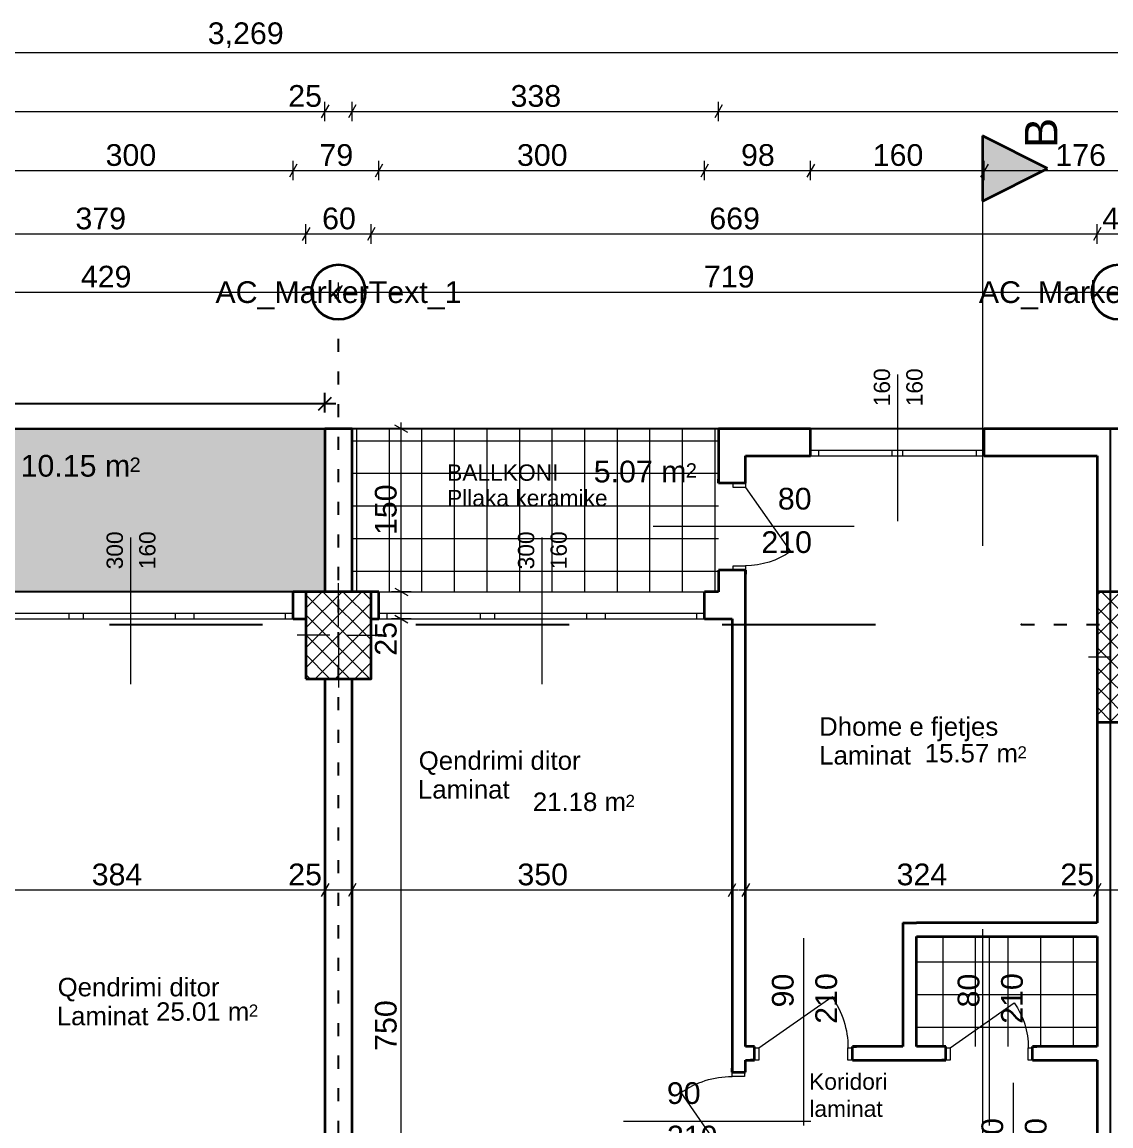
# Model space of a CAD drawing. Header units: centimetres. Extents: x 765 to 25620, y 224160 to 230516.
# Drawn here: x 2526 to 3528, y 229500 to 230516 of the extents above; entities that cross this region are included whole.
import ezdxf
from ezdxf.enums import TextEntityAlignment as Align

# ---------------------------------------------------------------- set-up
doc = ezdxf.new("R2010")
doc.units = ezdxf.units.CM
doc.header["$MEASUREMENT"] = 0
for name, pattern in [('ACAD_ISO03W100', [30, 12, -18]), ('Dot & Dashed', [670.277762, 317.5, -176.388889, 0, -176.388874]), ('Small Dashed', [282.222222, 141.111111, -141.111111])]:
    doc.linetypes.add(name, pattern=pattern)
for name, color, linetype, lineweight in [('0_Pen_No__101', 252, 'Continuous', 13), ('ARCHICAD Door Markers_Pen_No__1', 7, 'Continuous', 13), ('ARCHICAD Door Markers_Pen_No__7', 7, 'Continuous', 35), ('ARCHICAD Doors_Pen_No__27', 7, 'Continuous', 35), ('ARCHICAD Window Markers_Pen_No__1', 7, 'Continuous', 13), ('ARCHICAD Window Markers_Pen_No__7', 7, 'Continuous', 35), ('ARCHICAD Windows_Pen_No__27', 7, 'Continuous', 35), ('Structural - Bearing_Pen_No__20', 1, 'Continuous', 0), ('Structural - Bearing_Pen_No__21', 7, 'Continuous', 35), ('Structural - Bearing_Pen_No__27', 7, 'Continuous', 35), ('Structural - Shear_Pen_No__1', 7, 'Continuous', 13), ('Structural - Shear_Pen_No__7', 7, 'Continuous', 35)]:
    doc.layers.add(name, color=color, linetype=linetype, lineweight=lineweight)
for name, color, linetype, lineweight, true_color in [('0_Pen_No__8', 7, 'Continuous', 35, 0xa80f02), ('Annotation - Text_Pen_No__8', 7, 'Continuous', 35, 0xa80f02), ('ARCHICAD Doors_Pen_No__23', 7, 'Continuous', 20, 0xff6600), ('ARCHICAD Doors_Pen_No__3', 7, 'Continuous', 18, 0xff6600), ('ARCHICAD Windows_Pen_No__23', 7, 'Continuous', 20, 0xff6600), ('ARCHICAD Windows_Pen_No__3', 7, 'Continuous', 18, 0xff6600), ('Marker - Section_Pen_No__25', 7, 'Continuous', 35, 0x40a5ff), ('Marker - Section_Pen_No__85', 7, 'Continuous', 20, 0x80c2ff), ('Structural - Shear_Pen_No__58', 7, 'Continuous', 25, 0xdf0000)]:
    doc.layers.add(name, color=color, linetype=linetype, lineweight=lineweight, true_color=true_color)
for name, color, linetype in [('ARCHICAD Door Markers', 7, 'Continuous'), ('ARCHICAD Doors', 7, 'Continuous'), ('ARCHICAD Window Markers', 7, 'Continuous'), ('ARCHICAD Windows', 7, 'Continuous'), ('Dimensioning - General', 7, 'Continuous'), ('Structural - Bearing', 7, 'Continuous')]:
    doc.layers.add(name, color=color, linetype=linetype)
doc.styles.add('GENERATED_STYLE_1', font='arial.ttf')
doc.styles.get("Standard").update_dxf_attribs({"font": 'arial.ttf'})
doc.dimstyles.get("Standard").update_dxf_attribs({"dimtxt": 20, "dimasz": 12, "dimexe": 10, "dimexo": 15, "dimgap": 5, "dimtad": 1, "dimdec": 0, "dimzin": 0, "dimdsep": 46, "dimtxsty": 'Standard', "dimblk": 'OBLIQUE', "dimcen": 9, "dimdle": 10, "dimadec": 0, "dimazin": 0, "dimtfac": 1, "dimtdec": 0, "dimtofl": 0, "dimtmove": 0, "dimatfit": 3, "dimfxl": 1, "dimtolj": 1, "dimtzin": 0, "dimarcsym": 0})
pattern_1 = [(45, (1303.923, 207240.939), (-9.192388, 9.192388), []), (135, (1303.923, 207240.939), (9.192388, 9.192388), [])]

# ---------------------------------------------------------------- blocks, each defined once
blk = doc.blocks.new('Door 22_5')
at = {"layer": 'ARCHICAD Doors_Pen_No__23', "color": 30, "linetype": 'Continuous', "lineweight": 20, "true_color": 0xff6600}
for p, q in [((-360, 0), (-400, 0)), ((-400, 0), (-400, -115)), ((-360, -115), (-360, 0)), ((400, 0), (360, 0)), ((360, 0), (360, -115)), ((400, -115), (400, 0)), ((-400, -115), (-360, -115)), ((360, -115), (400, -115))]:
    blk.add_line(p, q, dxfattribs=at)
at = {"layer": 'ARCHICAD Doors_Pen_No__27', "color": 7, "linetype": 'Continuous', "lineweight": 35}
for p, q in [((-400, 0), (-437, 0)), ((-400, 0), (-437, 0)), ((-400, 0), (-400, -115)), ((-400, 0), (-400, -115)), ((400, 0), (400, -115)), ((400, 0), (400, -115)), ((400, 0), (437, 0)), ((400, 0), (437, 0)), ((-400, -115), (-400, -250)), ((-400, -115), (-400, -250)), ((400, -115), (400, -250)), ((400, -115), (400, -250)), ((-400, -250), (-437, -250)), ((-400, -250), (-437, -250)), ((400, -250), (437, -250)), ((400, -250), (437, -250))]:
    blk.add_line(p, q, dxfattribs=at)
at = {"layer": 'ARCHICAD Doors_Pen_No__3', "color": 30, "linetype": 'Continuous', "lineweight": 18, "true_color": 0xff6600}
blk.add_line((360, 0), (-230, 413), dxfattribs=at)
blk.add_arc((360, 0), 720, 145, 180, dxfattribs=at)
blk = doc.blocks.new('D Marker 22')
at = {"layer": 'ARCHICAD Door Markers_Pen_No__1', "color": 7, "linetype": 'Continuous', "lineweight": 13}
blk.add_line((0, -1250), (0, 600), dxfattribs=at)
at = {"layer": 'ARCHICAD Door Markers_Pen_No__7', "color": 7, "lineweight": 35, "style": 'GENERATED_STYLE_1'}
for tag, p in [('AC_MarkerText_3', (-369, -329)), ('A', (31, -329))]:
    blk.add_attdef(tag, text='', height=200, rotation=270, dxfattribs=at).set_placement(p, align=Align.BOTTOM_LEFT)
blk = doc.blocks.new('Door 22_2')
at = {"layer": 'ARCHICAD Doors_Pen_No__23', "color": 30, "linetype": 'Continuous', "lineweight": 20, "true_color": 0xff6600}
for p, q in [((-410, 0), (-450, 0)), ((-450, 0), (-450, -115)), ((-410, -115), (-410, 0)), ((450, 0), (410, 0)), ((410, 0), (410, -115)), ((450, -115), (450, 0)), ((-450, -115), (-410, -115)), ((410, -115), (450, -115))]:
    blk.add_line(p, q, dxfattribs=at)
at = {"layer": 'ARCHICAD Doors_Pen_No__27', "color": 7, "linetype": 'Continuous', "lineweight": 35}
for p, q in [((-450, 0), (-487, 0)), ((-450, 0), (-487, 0)), ((-450, 0), (-450, -115)), ((-450, 0), (-450, -115)), ((450, 0), (450, -115)), ((450, 0), (450, -115)), ((450, 0), (487, 0)), ((450, 0), (487, 0)), ((-450, -125), (-487, -125)), ((-450, -125), (-487, -125)), ((-450, -115), (-450, -125)), ((-450, -115), (-450, -125)), ((450, -115), (450, -125)), ((450, -115), (450, -125)), ((450, -125), (487, -125)), ((450, -125), (487, -125))]:
    blk.add_line(p, q, dxfattribs=at)
at = {"layer": 'ARCHICAD Doors_Pen_No__3', "color": 30, "linetype": 'Continuous', "lineweight": 18, "true_color": 0xff6600}
blk.add_line((410, 0), (-262, 470), dxfattribs=at)
blk.add_arc((410, 0), 820, 145, 180, dxfattribs=at)
blk = doc.blocks.new('D Marker 22_2')
at = {"layer": 'ARCHICAD Door Markers_Pen_No__1', "color": 7, "linetype": 'Continuous', "lineweight": 13}
blk.add_line((0, 1000), (0, -725), dxfattribs=at)
at = {"layer": 'ARCHICAD Door Markers_Pen_No__7', "color": 7, "lineweight": 35, "style": 'GENERATED_STYLE_1'}
for tag, p in [('AC_MarkerText_3', (-369, 665)), ('AC_MarkerText_2', (31, 665))]:
    blk.add_attdef(tag, text='', height=200, rotation=270, dxfattribs=at).set_placement(p, align=Align.BOTTOM_LEFT)
blk = doc.blocks.new('D Marker 22_4')
at = {"layer": 'ARCHICAD Door Markers_Pen_No__1', "color": 7, "linetype": 'Continuous', "lineweight": 13}
blk.add_line((0, 1000), (0, -850), dxfattribs=at)
at = {"layer": 'ARCHICAD Door Markers_Pen_No__7', "color": 7, "lineweight": 35, "style": 'GENERATED_STYLE_1'}
for tag, p in [('AC_MarkerText_3', (-369, 665)), ('A', (31, 665))]:
    blk.add_attdef(tag, text='', height=200, rotation=270, dxfattribs=at).set_placement(p, align=Align.BOTTOM_LEFT)
blk = doc.blocks.new('Triple Window 22')
at = {"layer": 'ARCHICAD Windows_Pen_No__23', "color": 30, "linetype": 'Continuous', "lineweight": 20, "true_color": 0xff6600}
for p, q in [((-1500, 0), (-1425, 0)), ((-1425, 0), (-1425, -50)), ((-568, -50), (-568, 0)), ((-568, 0), (-500, 0)), ((-500, 0), (-432, 0)), ((-432, 0), (-432, -50)), ((412.5, -50), (412.5, 0)), ((412.5, 0), (500, 0)), ((500, 0), (587.5, 0)), ((587.5, 0), (587.5, -50)), ((1425, -50), (1425, 0)), ((1425, 0), (1500, 0)), ((-1425, -50), (-1500, -50)), ((-500, -50), (-568, -50)), ((-432, -50), (-500, -50)), ((500, -50), (412.5, -50)), ((587.5, -50), (500, -50)), ((1500, -50), (1425, -50))]:
    blk.add_line(p, q, dxfattribs=at)
at = {"layer": 'ARCHICAD Windows_Pen_No__27', "color": 7, "linetype": 'Continuous', "lineweight": 35}
for p, q in [((-1500, 0), (-1500, -50)), ((-1500, 0), (-1500, -50)), ((1500, 0), (1500, -50)), ((1500, 0), (1500, -50)), ((-1500, -50), (-1500, -250)), ((1500, -50), (1500, -250))]:
    blk.add_line(p, q, dxfattribs=at)
at = {"layer": 'ARCHICAD Windows_Pen_No__3', "color": 30, "linetype": 'Continuous', "lineweight": 18, "true_color": 0xff6600}
for p, q in [((-1500, 0), (1500, 0)), ((-1425, 0), (-568, 0)), ((-432, 0), (412.5, 0)), ((587.5, 0), (1425, 0)), ((-568, -50), (-1425, -50)), ((412.5, -50), (-432, -50)), ((1425, -50), (587.5, -50)), ((-1500, -250), (1500, -250))]:
    blk.add_line(p, q, dxfattribs=at)
blk = doc.blocks.new('W Marker 22')
at = {"layer": 'ARCHICAD Window Markers_Pen_No__1', "color": 7, "linetype": 'Continuous', "lineweight": 13}
blk.add_line((0, -750), (0, 600), dxfattribs=at)
at = {"layer": 'ARCHICAD Window Markers_Pen_No__7', "color": 7, "lineweight": 35, "style": 'GENERATED_STYLE_1'}
for tag, p in [('AC_MarkerText_2_1', (-24, -701)), ('AC_MarkerText_2_0', (276, -701))]:
    blk.add_attdef(tag, text='', height=150, rotation=90, dxfattribs=at).set_placement(p, align=Align.BOTTOM_LEFT)
blk = doc.blocks.new('Double Sash Window 22_2')
at = {"layer": 'ARCHICAD Windows_Pen_No__23', "color": 30, "linetype": 'Continuous', "lineweight": 20, "true_color": 0xff6600}
for p, q in [((-800, 0), (-725, 0)), ((-725, 0), (-725, -50)), ((-50, -50), (-50, 0)), ((-50, 0), (0, 0)), ((0, 0), (50, 0)), ((50, 0), (50, -50)), ((725, -50), (725, 0)), ((725, 0), (800, 0)), ((-725, -50), (-800, -50)), ((0, -50), (-50, -50)), ((50, -50), (0, -50)), ((800, -50), (725, -50))]:
    blk.add_line(p, q, dxfattribs=at)
at = {"layer": 'ARCHICAD Windows_Pen_No__27', "color": 7, "linetype": 'Continuous', "lineweight": 35}
for p, q in [((-800, 0), (-800, -50)), ((-800, 0), (-800, -50)), ((800, 0), (800, -50)), ((800, 0), (800, -50)), ((-800, -50), (-800, -250)), ((800, -50), (800, -250))]:
    blk.add_line(p, q, dxfattribs=at)
at = {"layer": 'ARCHICAD Windows_Pen_No__3', "color": 30, "linetype": 'Continuous', "lineweight": 18, "true_color": 0xff6600}
for p, q in [((-800, 0), (800, 0)), ((-725, 0), (-50, 0)), ((50, 0), (725, 0)), ((-50, -50), (-725, -50)), ((725, -50), (50, -50)), ((-800, -250), (800, -250))]:
    blk.add_line(p, q, dxfattribs=at)
blk = doc.blocks.new('Door 22_6')
at = {"layer": 'ARCHICAD Doors_Pen_No__23', "color": 30, "linetype": 'Continuous', "lineweight": 20, "true_color": 0xff6600}
for p, q in [((-360, 0), (-400, 0)), ((-400, 0), (-400, -115)), ((-360, -115), (-360, 0)), ((400, 0), (360, 0)), ((360, 0), (360, -115)), ((400, -115), (400, 0)), ((-400, -115), (-360, -115)), ((360, -115), (400, -115))]:
    blk.add_line(p, q, dxfattribs=at)
at = {"layer": 'ARCHICAD Doors_Pen_No__27', "color": 7, "linetype": 'Continuous', "lineweight": 35}
for p, q in [((-400, 10), (-437, 10)), ((-400, 10), (-437, 10)), ((-400, 0), (-400, 10)), ((-400, 0), (-400, 10)), ((-400, -115), (-400, 0)), ((-400, -115), (-400, 0)), ((400, 0), (400, 10)), ((400, 0), (400, 10)), ((400, 10), (437, 10)), ((400, 10), (437, 10)), ((400, -115), (400, 0)), ((400, -115), (400, 0)), ((-400, -115), (-437, -115)), ((-400, -115), (-437, -115)), ((400, -115), (437, -115)), ((400, -115), (437, -115))]:
    blk.add_line(p, q, dxfattribs=at)
at = {"layer": 'ARCHICAD Doors_Pen_No__3', "color": 30, "linetype": 'Continuous', "lineweight": 18, "true_color": 0xff6600}
blk.add_line((360, 0), (-230, 413), dxfattribs=at)
blk.add_arc((360, 0), 720, 145, 180, dxfattribs=at)
blk = doc.blocks.new('Door 22_4')
at = {"layer": 'ARCHICAD Doors_Pen_No__23', "color": 30, "linetype": 'Continuous', "lineweight": 20, "true_color": 0xff6600}
for p, q in [((-410, 0), (-450, 0)), ((-450, 0), (-450, -115)), ((-410, -115), (-410, 0)), ((450, 0), (410, 0)), ((410, 0), (410, -115)), ((450, -115), (450, 0)), ((-450, -115), (-410, -115)), ((410, -115), (450, -115))]:
    blk.add_line(p, q, dxfattribs=at)
at = {"layer": 'ARCHICAD Doors_Pen_No__27', "color": 7, "linetype": 'Continuous', "lineweight": 35}
for p, q in [((-450, 10), (-487, 10)), ((-450, 10), (-487, 10)), ((-450, 0), (-450, 10)), ((-450, 0), (-450, 10)), ((-450, -115), (-450, 0)), ((-450, -115), (-450, 0)), ((450, 0), (450, 10)), ((450, 0), (450, 10)), ((450, 10), (487, 10)), ((450, 10), (487, 10)), ((450, -115), (450, 0)), ((450, -115), (450, 0)), ((-450, -115), (-487, -115)), ((-450, -115), (-487, -115)), ((450, -115), (487, -115)), ((450, -115), (487, -115))]:
    blk.add_line(p, q, dxfattribs=at)
at = {"layer": 'ARCHICAD Doors_Pen_No__3', "color": 30, "linetype": 'Continuous', "lineweight": 18, "true_color": 0xff6600}
blk.add_line((410, 0), (-262, 470), dxfattribs=at)
blk.add_arc((410, 0), 820, 145, 180, dxfattribs=at)
blk = doc.blocks.new('_Oblique')
at = {"color": 0, "linetype": 'ByBlock', "lineweight": -2}
blk.add_line((-0.5, -0.5), (0.5, 0.5), dxfattribs=at)
blk = doc.blocks.new('*D292')
at = {"color": 0, "lineweight": -2, "transparency": 16777216}
for p, q in [((2128.8, 230156.9), (2128.8, 230175)), ((2804.5, 230156.9), (2804.5, 230175)), ((2118.8, 230165), (2814.5, 230165))]:
    blk.add_line(p, q, dxfattribs=at)
at = {"layer": 'Defpoints', "color": 0, "transparency": 16777216}
for p in [(2804.5, 230165), (2128.8, 230141.9), (2804.5, 230141.9)]:
    blk.add_point(p, dxfattribs=at)
at = {"color": 0, "lineweight": -2, "transparency": 16777216, "xscale": 12, "yscale": 12, "zscale": 12, "rotation": 180}
blk.add_blockref('_Oblique', (2128.8, 230165), dxfattribs=at)
at = {"color": 0, "lineweight": -2, "transparency": 16777216, "xscale": 12, "yscale": 12, "zscale": 12}
blk.add_blockref('_Oblique', (2804.5, 230165), dxfattribs=at)
at = {"color": 0, "transparency": 16777216, "insert": (2466.7, 230180.2), "char_height": 20, "attachment_point": 5}
blk.add_mtext('\\A1;676', dxfattribs=at)

msp = doc.modelspace()

# ---------------------------------------------------------------- hatches: boundary and pattern name
at = {"layer": '0_Pen_No__101', "linetype": 'Continuous', "lineweight": 13}
msp.add_hatch(color=252, dxfattribs=at).paths.add_polyline_path([(2128.9, 229991.7), (2804.5, 229991.7), (2804.5, 230141.9), (2128.9, 230141.9)])
at = {"layer": 'Marker - Section_Pen_No__25', "linetype": 'Continuous', "lineweight": 35, "true_color": 0x40a5ff}
msp.add_hatch(color=161, dxfattribs=at).paths.add_polyline_path([(3410.2, 230411.5), (3410.2, 230351.5), (3470.2, 230381.5)])
at = {"layer": 'Structural - Bearing', "linetype": 'Continuous', "lineweight": 0, "true_color": 0x000000}
h = msp.add_hatch(dxfattribs=at)
h.set_pattern_fill('CONCRETE_BLOCK', color=18, scale=0.1, style=0, pattern_type=2)
h.set_pattern_definition(pattern_1)
h.paths.add_polyline_path([(2787, 229911.7), (2847, 229911.7), (2847, 229991.7), (2787, 229991.7)])
h = msp.add_hatch(dxfattribs=at)
h.set_pattern_fill('CONCRETE_BLOCK', color=18, scale=0.1, style=0, pattern_type=2)
h.set_pattern_definition(pattern_1)
h.paths.add_polyline_path([(3515.7, 229871.7), (3555.7, 229871.7), (3555.7, 229991.7), (3515.7, 229991.7)])

# ---------------------------------------------------------------- linework, layer by layer
at = {"color": 205, "linetype": 'ACAD_ISO03W100'}
for p, q in [((2817, 229192.6), (2817, 230242.7)), ((3446, 229961.7), (4496.1, 229961.7))]:
    msp.add_line(p, q, dxfattribs=at)
at = {"color": 0}
msp.add_line((4365.5, 230141.9), (2128.6, 230141.9), dxfattribs=at)
at = {"color": 2}
for p, q in [((2128.8, 230141.9), (2804.5, 230141.9)), ((2804.5, 230141.9), (2804.5, 229991.7)), ((2804.5, 229991.7), (2128.8, 229991.7))]:
    msp.add_line(p, q, dxfattribs=at)
at = {"color": 0}
msp.add_lwpolyline([(4365.5, 229011.8), (4365.5, 228999.3), (3515.7, 228999.3), (3515.7, 229380.9), (3515.7, 229414.5), (3528.2, 229414.5), (3528.2, 230141.9), (4365.5, 230141.9), (4365.5, 228999.3), (3515.7, 228999.3)], dxfattribs=at)
at = {"layer": '0_Pen_No__101', "color": 252, "linetype": 'Continuous', "lineweight": 13}
for p, q in [((2833.9, 229991.7), (2833.9, 230141.9)), ((2863.9, 229991.7), (2863.9, 230141.9)), ((2893.9, 229991.7), (2893.9, 230141.9)), ((2923.9, 229991.7), (2923.9, 230141.9)), ((2953.9, 229991.7), (2953.9, 230141.9)), ((2983.9, 229991.7), (2983.9, 230141.9)), ((3013.9, 229991.7), (3013.9, 230141.9)), ((3043.9, 229991.7), (3043.9, 230141.9)), ((3073.9, 229991.7), (3073.9, 230141.9)), ((3103.9, 229991.7), (3103.9, 230141.9)), ((3133.9, 229991.7), (3133.9, 230141.9)), ((3163.9, 229991.7), (3163.9, 230141.9)), ((2829.5, 230130.9), (3167, 230130.9)), ((2829.5, 230100.9), (3167, 230100.9)), ((2829.5, 230070.9), (3167, 230070.9)), ((2829.5, 230040.9), (3167, 230040.9)), ((2829.5, 230010.9), (3167, 230010.9)), ((3373.9, 229572.9), (3373.9, 229674.3)), ((3403.9, 229572.9), (3403.9, 229674.3)), ((3433.9, 229572.9), (3433.9, 229674.3)), ((3463.9, 229572.9), (3463.9, 229674.3)), ((3493.9, 229572.9), (3493.9, 229674.3)), ((3349.3, 229650.9), (3515.7, 229650.9)), ((3349.3, 229620.9), (3515.7, 229620.9)), ((3349.3, 229590.9), (3515.7, 229590.9))]:
    msp.add_line(p, q, dxfattribs=at)
at = {"layer": 'Dimensioning - General', "color": 7, "linetype": 'Continuous', "lineweight": 13}
for p, q in [((1096.1, 230488.4), (4365.5, 230488.4)), ((2808, 230440.1), (2801.1, 230428.1)), ((2808, 230440.1), (2801.1, 230428.1)), ((2804.5, 230425.1), (2804.5, 230443.1)), ((2804.5, 230425.1), (2804.5, 230443.1)), ((2833, 230440.1), (2826.1, 230428.1)), ((2833, 230440.1), (2826.1, 230428.1)), ((2829.5, 230425.1), (2829.5, 230443.1)), ((2829.5, 230425.1), (2829.5, 230443.1)), ((3170.5, 230440.1), (3163.6, 230428.1)), ((3170.5, 230440.1), (3163.6, 230428.1)), ((3167, 230425.1), (3167, 230443.1)), ((3167, 230425.1), (3167, 230443.1)), ((1754, 230434.1), (2804.5, 230434.1)), ((2804.5, 230434.1), (2829.5, 230434.1)), ((2829.5, 230434.1), (3167, 230434.1)), ((3167, 230434.1), (4002.3, 230434.1)), ((2775.3, 230370.7), (2775.3, 230388.7)), ((2775.3, 230370.7), (2775.3, 230388.7)), ((2854.2, 230370.7), (2854.2, 230388.7)), ((2854.2, 230370.7), (2854.2, 230388.7)), ((3154.2, 230370.7), (3154.2, 230388.7)), ((3154.2, 230370.7), (3154.2, 230388.7)), ((3251.8, 230370.7), (3251.8, 230388.7)), ((3251.8, 230370.7), (3251.8, 230388.7)), ((3411.8, 230370.7), (3411.8, 230388.7)), ((3411.8, 230370.7), (3411.8, 230388.7)), ((2475.3, 230379.7), (2775.3, 230379.7)), ((2778.7, 230385.7), (2771.8, 230373.7)), ((2778.7, 230385.7), (2771.8, 230373.7)), ((2775.3, 230379.7), (2854.2, 230379.7)), ((2857.6, 230385.7), (2850.7, 230373.7)), ((2857.6, 230385.7), (2850.7, 230373.7)), ((2854.2, 230379.7), (3154.2, 230379.7)), ((3157.6, 230385.7), (3150.7, 230373.7)), ((3157.6, 230385.7), (3150.7, 230373.7)), ((3154.2, 230379.7), (3251.8, 230379.7)), ((3255.3, 230385.7), (3248.4, 230373.7)), ((3255.3, 230385.7), (3248.4, 230373.7)), ((3251.8, 230379.7), (3411.8, 230379.7)), ((3415.3, 230385.7), (3408.4, 230373.7)), ((3415.3, 230385.7), (3408.4, 230373.7)), ((3411.8, 230379.7), (3588.2, 230379.7)), ((2790.5, 230327.3), (2783.6, 230315.3)), ((2790.5, 230327.3), (2783.6, 230315.3)), ((2787, 230312.3), (2787, 230330.3)), ((2787, 230312.3), (2787, 230330.3)), ((2850.5, 230327.3), (2843.6, 230315.3)), ((2850.5, 230327.3), (2843.6, 230315.3)), ((2847, 230312.3), (2847, 230330.3)), ((2847, 230312.3), (2847, 230330.3)), ((3519.2, 230327.3), (3512.3, 230315.3)), ((3519.2, 230327.3), (3512.3, 230315.3)), ((3515.7, 230312.3), (3515.7, 230330.3)), ((3515.7, 230312.3), (3515.7, 230330.3)), ((2407.8, 230321.3), (2787, 230321.3)), ((2787, 230321.3), (2847, 230321.3)), ((2847, 230321.3), (3515.7, 230321.3)), ((3515.7, 230321.3), (3555.7, 230321.3)), ((2817, 230258.7), (2817, 230276.7)), ((2817, 230258.7), (2817, 230276.7)), ((2387.8, 230267.7), (2817, 230267.7)), ((2387.8, 230267.7), (2817, 230267.7)), ((2820.5, 230273.7), (2813.6, 230261.7)), ((2820.5, 230273.7), (2813.6, 230261.7)), ((2817, 230267.7), (3535.7, 230267.7)), ((2817, 230267.7), (3535.7, 230267.7)), ((2880.8, 230138.4), (2868.8, 230145.3)), ((2874.8, 230141.9), (2874.8, 230147.7)), ((2883.8, 230141.9), (2865.8, 230141.9)), ((2874.8, 229991.7), (2874.8, 230141.9)), ((2883.8, 229991.7), (2865.8, 229991.7)), ((2883.8, 229991.7), (2865.8, 229991.7)), ((2868.8, 229995.2), (2880.8, 229988.2)), ((2868.8, 229995.2), (2880.8, 229988.2)), ((2874.8, 229966.7), (2874.8, 229991.7)), ((2868.8, 229970.2), (2880.8, 229963.2)), ((2868.8, 229970.2), (2880.8, 229963.2)), ((2883.8, 229966.7), (2865.8, 229966.7)), ((2883.8, 229966.7), (2865.8, 229966.7)), ((2874.8, 229216.8), (2874.8, 229966.7)), ((2804.5, 229708.2), (2804.5, 229726.2)), ((2829.5, 229708.2), (2829.5, 229726.2)), ((2829.5, 229708.2), (2829.5, 229726.2)), ((3179.5, 229708.2), (3179.5, 229726.2)), ((3192, 229708.2), (3192, 229726.2)), ((3515.7, 229708.2), (3515.7, 229726.2)), ((3515.7, 229708.2), (3515.7, 229726.2)), ((2420.3, 229717.2), (2804.5, 229717.2)), ((2420.3, 229717.2), (2804.5, 229717.2)), ((2808, 229723.2), (2801.1, 229711.2)), ((2808, 229723.2), (2801.1, 229711.2)), ((2804.5, 229717.2), (2829.5, 229717.2)), ((2833, 229723.2), (2826.1, 229711.2)), ((2833, 229723.2), (2826.1, 229711.2)), ((2829.5, 229717.2), (3179.5, 229717.2)), ((3176.1, 229711.2), (3183, 229723.2)), ((3179.5, 229717.2), (3185.4, 229717.2)), ((3186.2, 229717.2), (3192, 229717.2)), ((3195.5, 229723.2), (3188.6, 229711.2)), ((3192, 229717.2), (3515.7, 229717.2)), ((3519.2, 229723.2), (3512.3, 229711.2)), ((3519.2, 229723.2), (3512.3, 229711.2)), ((3515.7, 229717.2), (3540.7, 229717.2))]:
    msp.add_line(p, q, dxfattribs=at)
at = {"layer": 'Marker - Section_Pen_No__25', "color": 161, "linetype": 'Continuous', "lineweight": 35, "true_color": 0x40a5ff}
for p, q in [((3410.2, 230411.5), (3410.2, 230351.5)), ((3470.2, 230381.5), (3410.2, 230411.5)), ((3410.2, 230351.5), (3470.2, 230381.5))]:
    msp.add_line(p, q, dxfattribs=at)
at = {"layer": 'Marker - Section_Pen_No__85', "color": 151, "linetype": 'Dot & Dashed', "lineweight": 20, "true_color": 0x80c2ff}
msp.add_line((3410.2, 230351.5), (3410.2, 225001.8), dxfattribs=at)
at = {"layer": 'Structural - Bearing_Pen_No__20', "color": 1, "linetype": 'Continuous', "lineweight": 0}
for p, q in [((2817, 229959.7), (2817, 229999.7)), ((2809, 229951.7), (2779, 229951.7)), ((2825, 229951.7), (2855, 229951.7)), ((2817, 229943.7), (2817, 229903.7)), ((3527.7, 229931.7), (3507.7, 229931.7))]:
    msp.add_line(p, q, dxfattribs=at)
msp.add_point((2817, 229951.7), dxfattribs=at)
at = {"layer": 'Structural - Bearing_Pen_No__21', "color": 7, "linetype": 'Continuous', "lineweight": 35, "flags": 128}
for points in [[(2787, 229911.7), (2847, 229911.7), (2847, 229991.7), (2787, 229991.7)], [(3515.7, 229871.7), (3555.7, 229871.7), (3555.7, 229991.7), (3515.7, 229991.7)]]:
    msp.add_lwpolyline(points, close=True, dxfattribs=at)
at = {"layer": 'Structural - Bearing_Pen_No__27', "color": 7, "linetype": 'Continuous', "lineweight": 35}
for p, q in [((3251.8, 230121.9), (3251.8, 230141.9)), ((3411.8, 230121.9), (3411.8, 230141.9)), ((3251.8, 230116.9), (3251.8, 230121.9)), ((3411.8, 230116.9), (3411.8, 230121.9)), ((3167, 230091.8), (3167, 230095.5)), ((3192, 230091.8), (3192, 230095.5)), ((3180.5, 230091.8), (3167, 230091.8)), ((3192, 230091.8), (3180.5, 230091.8)), ((3167, 230011.8), (3167, 230008.1)), ((3180.5, 230011.8), (3167, 230011.8)), ((3192, 230011.8), (3180.5, 230011.8)), ((3192, 230011.8), (3192, 230008.1)), ((2775.3, 229971.7), (2775.3, 229991.7)), ((2854.2, 229971.7), (2854.2, 229991.7)), ((3154.2, 229971.7), (3154.2, 229991.7)), ((2775.3, 229966.7), (2775.3, 229971.7)), ((2854.2, 229966.7), (2854.2, 229971.7)), ((3154.2, 229966.7), (3154.2, 229971.7)), ((3200.3, 229572.9), (3196.6, 229572.9)), ((3200.3, 229571.9), (3200.3, 229572.9)), ((3200.3, 229560.4), (3200.3, 229571.9)), ((3290.3, 229572.9), (3294, 229572.9)), ((3290.3, 229571.9), (3290.3, 229572.9)), ((3290.3, 229560.4), (3290.3, 229571.9)), ((3376.4, 229572.9), (3372.7, 229572.9)), ((3376.4, 229571.9), (3376.4, 229572.9)), ((3376.4, 229560.4), (3376.4, 229571.9)), ((3456.4, 229572.9), (3460.1, 229572.9)), ((3456.4, 229571.9), (3456.4, 229572.9)), ((3456.4, 229560.4), (3456.4, 229571.9)), ((3200.3, 229560.4), (3196.6, 229560.4)), ((3290.3, 229560.4), (3294, 229560.4)), ((3376.4, 229560.4), (3372.7, 229560.4)), ((3456.4, 229560.4), (3460.1, 229560.4)), ((3179.5, 229549.4), (3179.5, 229553.1)), ((3179.5, 229549.4), (3191, 229549.4)), ((3191, 229549.4), (3192, 229549.4)), ((3192, 229549.4), (3192, 229553.1))]:
    msp.add_line(p, q, dxfattribs=at)
at = {"layer": 'Structural - Bearing_Pen_No__27', "color": 7, "linetype": 'Continuous', "lineweight": 35, "flags": 128}
for points in [[(2804.5, 230141.9), (2804.5, 229991.7)], [(2829.5, 230141.9), (2804.5, 230141.9)], [(2829.5, 229991.7), (2829.5, 230141.9)], [(3251.8, 230141.9), (3167, 230141.9)], [(3167, 230141.9), (3167, 230116.9)], [(3588.2, 230141.9), (3411.8, 230141.9)], [(3167, 230116.9), (3167, 230091.8)], [(3192, 230091.8), (3192, 230116.9)], [(3192, 230116.9), (3251.8, 230116.9)], [(3411.8, 230116.9), (3515.7, 230116.9)], [(3515.7, 230116.9), (3515.7, 229991.7)], [(3167, 230011.8), (3167, 229991.7)], [(3192, 229991.7), (3192, 230011.8)], [(2787, 229991.7), (2775.3, 229991.7)], [(2854.2, 229991.7), (2847, 229991.7)], [(3167, 229991.7), (3154.2, 229991.7)], [(3192, 229966.7), (3192, 229991.7)], [(2775.3, 229966.7), (2787, 229966.7)], [(2847, 229966.7), (2854.2, 229966.7)], [(3154.2, 229966.7), (3179.5, 229966.7)], [(3179.5, 229966.7), (3179.5, 229549.4)], [(3192, 229572.9), (3192, 229966.7)], [(2804.5, 229911.7), (2804.5, 229419.3)], [(2829.5, 229419.3), (2829.5, 229911.7)], [(3515.7, 229871.7), (3515.7, 229686.8)], [(3336.8, 229686.8), (3336.8, 229572.9)], [(3336.8, 229686.8), (3349.3, 229686.8)], [(3515.7, 229686.8), (3349.3, 229686.8)], [(3349.3, 229674.3), (3515.7, 229674.3)], [(3349.3, 229572.9), (3349.3, 229674.3)], [(3515.7, 229674.3), (3515.7, 229572.9)], [(3200.3, 229572.9), (3192, 229572.9)], [(3336.8, 229572.9), (3290.3, 229572.9)], [(3376.4, 229572.9), (3349.3, 229572.9)], [(3515.7, 229572.9), (3456.4, 229572.9)], [(3192, 229549.4), (3192, 229560.4)], [(3192, 229560.4), (3200.3, 229560.4)], [(3290.3, 229560.4), (3376.4, 229560.4)], [(3456.4, 229560.4), (3515.7, 229560.4)], [(3515.7, 229560.4), (3515.7, 229439.5)]]:
    msp.add_lwpolyline(points, dxfattribs=at)
at = {"layer": 'Structural - Shear_Pen_No__58', "color": 12, "linetype": 'Small Dashed', "lineweight": 25, "true_color": 0xdf0000}
msp.add_line((2041.6, 229961.7), (3446, 229961.7), dxfattribs=at)
msp.add_point((3446, 229961.7), dxfattribs=at)
msp.add_point((3446, 229961.7), dxfattribs=at)
at = {"layer": 'Structural - Shear_Pen_No__7', "color": 7, "linetype": 'Continuous', "lineweight": 35}
for centre in [(2817, 230267.7), (3535.7, 230267.7)]:
    msp.add_ellipse(centre, major_axis=(17.7, 17.7), ratio=1, start_param=3.926991, end_param=10.210176, dxfattribs=at)

# ---------------------------------------------------------------- block references
at = {"layer": 'ARCHICAD Door Markers', "color": 7, "lineweight": 13}
ref = msp.add_blockref('D Marker 22', (3167, 230051.8), dxfattribs=dict(at, xscale=0.1, yscale=0.1, zscale=0.1, rotation=90))
ref.add_attrib('AC_MarkerText_2', '80', dxfattribs={"layer": 'ARCHICAD Door Markers_Pen_No__7', "color": 7, "lineweight": 35, "height": 20, "style": 'GENERATED_STYLE_1'}).set_placement((3221.7, 230061.5), align=Align.BOTTOM_LEFT)
ref.add_attrib('AC_MarkerText_3', '210', dxfattribs={"layer": 'ARCHICAD Door Markers_Pen_No__7', "color": 7, "lineweight": 35, "height": 20, "style": 'GENERATED_STYLE_1'}).set_placement((3206.5, 230021.5), align=Align.BOTTOM_LEFT)
ref = msp.add_blockref('D Marker 22_2', (3245.3, 229572.9), dxfattribs=dict(at, xscale=0.1, yscale=0.1, zscale=0.1))
ref.add_attrib('AC_MarkerText_2', '90', dxfattribs={"layer": 'ARCHICAD Door Markers_Pen_No__7', "color": 7, "lineweight": 35, "height": 20, "rotation": 90, "style": 'GENERATED_STYLE_1'}).set_placement((3242.2, 229609), align=Align.BOTTOM_LEFT)
ref.add_attrib('AC_MarkerText_3', '210', dxfattribs={"layer": 'ARCHICAD Door Markers_Pen_No__7', "color": 7, "lineweight": 35, "height": 20, "rotation": 90, "style": 'GENERATED_STYLE_1'}).set_placement((3282.2, 229593.9), align=Align.BOTTOM_LEFT)
ref = msp.add_blockref('D Marker 22_2', (3416.4, 229572.9), dxfattribs=dict(at, xscale=0.1, yscale=0.1, zscale=0.1))
ref.add_attrib('AC_MarkerText_2', '80', dxfattribs={"layer": 'ARCHICAD Door Markers_Pen_No__7', "color": 7, "lineweight": 35, "height": 20, "rotation": 90, "style": 'GENERATED_STYLE_1'}).set_placement((3413.3, 229609), align=Align.BOTTOM_LEFT)
ref.add_attrib('AC_MarkerText_3', '210', dxfattribs={"layer": 'ARCHICAD Door Markers_Pen_No__7', "color": 7, "lineweight": 35, "height": 20, "rotation": 90, "style": 'GENERATED_STYLE_1'}).set_placement((3453.3, 229593.9), align=Align.BOTTOM_LEFT)
ref = msp.add_blockref('D Marker 22_2', (3179.5, 229504.4), dxfattribs=dict(at, xscale=0.1, yscale=0.1, zscale=0.1, rotation=90))
ref.add_attrib('AC_MarkerText_2', '90', dxfattribs={"layer": 'ARCHICAD Door Markers_Pen_No__7', "color": 7, "lineweight": 35, "height": 20, "style": 'GENERATED_STYLE_1'}).set_placement((3119.5, 229514.1), align=Align.BOTTOM_LEFT)
ref.add_attrib('AC_MarkerText_3', '210', dxfattribs={"layer": 'ARCHICAD Door Markers_Pen_No__7', "color": 7, "lineweight": 35, "height": 20, "style": 'GENERATED_STYLE_1'}).set_placement((3119.5, 229474.1), align=Align.BOTTOM_LEFT)
ref = msp.add_blockref('D Marker 22_4', (3438.4, 229439.5), dxfattribs=dict(at, xscale=0.1, yscale=0.1, zscale=0.1))
ref.add_attrib('A', '100', dxfattribs={"layer": 'ARCHICAD Door Markers_Pen_No__7', "color": 7, "lineweight": 35, "height": 20, "rotation": 90, "style": 'GENERATED_STYLE_1'}).set_placement((3435.2, 229460.5), align=Align.BOTTOM_LEFT)
ref.add_attrib('AC_MarkerText_3', '210', dxfattribs={"layer": 'ARCHICAD Door Markers_Pen_No__7', "color": 7, "lineweight": 35, "height": 20, "rotation": 90, "style": 'GENERATED_STYLE_1'}).set_placement((3475.2, 229460.5), align=Align.BOTTOM_LEFT)
at = {"layer": 'ARCHICAD Doors', "color": 7, "linetype": 'Continuous', "lineweight": 13, "xscale": -0.1, "yscale": 0.1, "zscale": 100}
for name, p, rotation in [('Door 22_5', (3192, 230051.8), 270), ('Door 22_2', (3179.5, 229504.4), 90)]:
    msp.add_blockref(name, p, dxfattribs=dict(at, rotation=rotation))
for name, p in [('Door 22_4', (3245.3, 229571.9)), ('Door 22_6', (3416.4, 229571.9))]:
    msp.add_blockref(name, p, dxfattribs=at)
at = {"layer": 'ARCHICAD Window Markers', "color": 7, "lineweight": 13}
ref = msp.add_blockref('W Marker 22', (3331.8, 230116.9), dxfattribs=dict(at, xscale=0.1, yscale=0.1, zscale=0.1, rotation=180))
ref.add_attrib('AC_MarkerText_2', '160', dxfattribs={"layer": 'ARCHICAD Window Markers_Pen_No__7', "color": 7, "lineweight": 35, "height": 15, "rotation": 90, "style": 'GENERATED_STYLE_1'}).set_placement((3359.5, 230162.6), align=Align.BOTTOM_LEFT)
ref.add_attrib('AC_MarkerText_2_1', '160', dxfattribs={"layer": 'ARCHICAD Window Markers_Pen_No__7', "color": 7, "lineweight": 35, "height": 15, "rotation": 90, "style": 'GENERATED_STYLE_1'}).set_placement((3329.5, 230162.6), align=Align.BOTTOM_LEFT)
ref = msp.add_blockref('W Marker 22', (2625.3, 229966.7), dxfattribs=dict(at, xscale=0.1, yscale=0.1, zscale=0.1, rotation=180))
ref.add_attrib('iShowSillTo', '300', dxfattribs={"layer": 'ARCHICAD Window Markers_Pen_No__7', "color": 7, "lineweight": 35, "height": 15, "rotation": 90, "style": 'GENERATED_STYLE_1'}).set_placement((2622.9, 230012.4), align=Align.BOTTOM_LEFT)
ref.add_attrib('AC_MarkerText_3', '160', dxfattribs={"layer": 'ARCHICAD Window Markers_Pen_No__7', "color": 7, "lineweight": 35, "height": 15, "rotation": 90, "style": 'GENERATED_STYLE_1'}).set_placement((2652.9, 230012.5), align=Align.BOTTOM_LEFT)
ref = msp.add_blockref('W Marker 22', (3004.2, 229966.7), dxfattribs=dict(at, xscale=0.1, yscale=0.1, zscale=0.1, rotation=180))
ref.add_attrib('iShowSillTo', '300', dxfattribs={"layer": 'ARCHICAD Window Markers_Pen_No__7', "color": 7, "lineweight": 35, "height": 15, "rotation": 90, "style": 'GENERATED_STYLE_1'}).set_placement((3001.8, 230012.4), align=Align.BOTTOM_LEFT)
ref.add_attrib('AC_MarkerText_3', '160', dxfattribs={"layer": 'ARCHICAD Window Markers_Pen_No__7', "color": 7, "lineweight": 35, "height": 15, "rotation": 90, "style": 'GENERATED_STYLE_1'}).set_placement((3031.8, 230012.5), align=Align.BOTTOM_LEFT)
at = {"layer": 'ARCHICAD Windows', "color": 21, "linetype": 'Continuous', "lineweight": 18, "true_color": 0xff9955, "xscale": -0.1, "yscale": 0.1, "zscale": 100, "rotation": 180}
for name, p in [('Double Sash Window 22_2', (3331.8, 230116.9)), ('Triple Window 22', (2625.3, 229966.7)), ('Triple Window 22', (3004.2, 229966.7))]:
    msp.add_blockref(name, p, dxfattribs=at)

# ---------------------------------------------------------------- texts
at = {"layer": '0_Pen_No__8', "color": 14, "true_color": 0xa80f02, "style": 'GENERATED_STYLE_1'}
for s, height, p in [('10.15 m', 20, (2524.2, 230097.8)), ('2', 13.2, (2624.6, 230102.2)), ('5.07 m', 20, (3052.1, 230092.5)), ('2', 13.2, (3136.9, 230096.9)), ('15.57 m', 17, (3357, 229834.6)), ('2', 11.2, (3442.4, 229838.3)), ('21.18 m', 17, (2996, 229789.9)), ('2', 11.2, (3081.4, 229793.6)), ('25.01 m', 17, (2649, 229596.7)), ('2', 11.2, (2734.4, 229600.5))]:
    msp.add_text(s, height=height, dxfattribs=at).set_placement(p)
at = {"layer": 'Annotation - Text_Pen_No__8', "color": 14, "true_color": 0xa80f02, "style": 'GENERATED_STYLE_1'}
for s, height, p in [('BALLKONI', 15, (2917.1, 230094)), ('Pllaka keramike', 15, (2917, 230070.6)), ('Dhome e fjetjes', 17, (3259.7, 229859.2)), ('Laminat', 17, (3259.8, 229832.7)), ('Qendrimi ditor', 17, (2890.9, 229827.8)), ('Laminat', 17, (2890.2, 229801.3)), ('Qendrimi ditor', 17, (2558.3, 229619.2)), ('Laminat', 17, (2557.5, 229592.6)), ('Koridori', 15, (3250.5, 229533.2)), ('laminat', 15, (3250.7, 229508.2))]:
    msp.add_text(s, height=height, dxfattribs=at).set_placement(p)
at = {"layer": 'Dimensioning - General', "color": 7, "lineweight": 13, "char_height": 20, "attachment_point": 7, "style": 'GENERATED_STYLE_1'}
for s, insert in [('\\A1;3,269', (2696.6, 230492.4)), ('\\A1;25', (2770.7, 230438.1)), ('\\A1;338', (2975.5, 230438.1)), ('\\A1;379', (2574.7, 230325.3)), ('\\A1;60', (2801.9, 230325.3)), ('\\A1;669', (3158.6, 230325.3)), ('\\A1;40', (3520.6, 230325.3)), ('\\A1;429', (2579.7, 230271.7)), ('\\A1;719', (3153.6, 230271.7)), ('\\A1;384', (2589.7, 229721.2)), ('\\A1;25', (2770.7, 229721.2)), ('\\A1;350', (2981.8, 229721.2)), ('\\A1;324', (3331.1, 229721.2)), ('\\A1;25', (3481.9, 229721.2))]:
    msp.add_mtext(s, dxfattribs=dict(at, insert=insert))
at = {"layer": 'Dimensioning - General', "color": 5, "lineweight": 35, "char_height": 20, "attachment_point": 7, "style": 'GENERATED_STYLE_1'}
for s, insert in [('\\A1;300', (2602.5, 230383.7)), ('\\A1;79', (2799.5, 230383.7)), ('\\A1;300', (2981.4, 230383.7)), ('\\A1;98', (3187.8, 230383.7)), ('\\A1;160', (3309.1, 230383.7)), ('\\A1;176', (3477.3, 230383.7))]:
    msp.add_mtext(s, dxfattribs=dict(at, insert=insert))
at = {"layer": 'Dimensioning - General', "color": 7, "lineweight": 13, "char_height": 20, "attachment_point": 7, "rotation": 90, "style": 'GENERATED_STYLE_1'}
for s, insert in [('\\A1;150', (2870.8, 230044)), ('\\A1;25', (2870.8, 229932.9)), ('\\A1;750', (2870.8, 229569))]:
    msp.add_mtext(s, dxfattribs=dict(at, insert=insert))
at = {"layer": 'Marker - Section_Pen_No__25', "color": 161, "lineweight": 35, "true_color": 0x40a5ff, "insert": (3479.2, 230428.2), "char_height": 30, "attachment_point": 9, "rotation": 90, "style": 'GENERATED_STYLE_1'}
msp.add_mtext('\\A1;\\pt0;B', dxfattribs=at)
at = {"layer": 'Structural - Shear_Pen_No__1', "color": 7, "lineweight": 13, "style": 'GENERATED_STYLE_1'}
for tag, p in [('AC_MarkerText_1', (2817, 230267.7)), ('AC_MarkerText_1_0', (3535.7, 230267.7))]:
    msp.add_attdef(tag, text='', height=20, dxfattribs=at).set_placement(p, align=Align.MIDDLE_CENTER)

# ---------------------------------------------------------------- dimensions: what is measured, and where the dimension line sits
at = {"color": 0}
dim = msp.add_linear_dim(base=(2804.5, 230165), p1=(2128.8, 230141.9), p2=(2804.5, 230141.9), dimstyle='Standard', dxfattribs=at)
dim.commit()
dim.dimension.update_dxf_attribs({"geometry": '*D292', "text_midpoint": (2466.7, 230180.2)})

doc.saveas('drawing.dxf')
